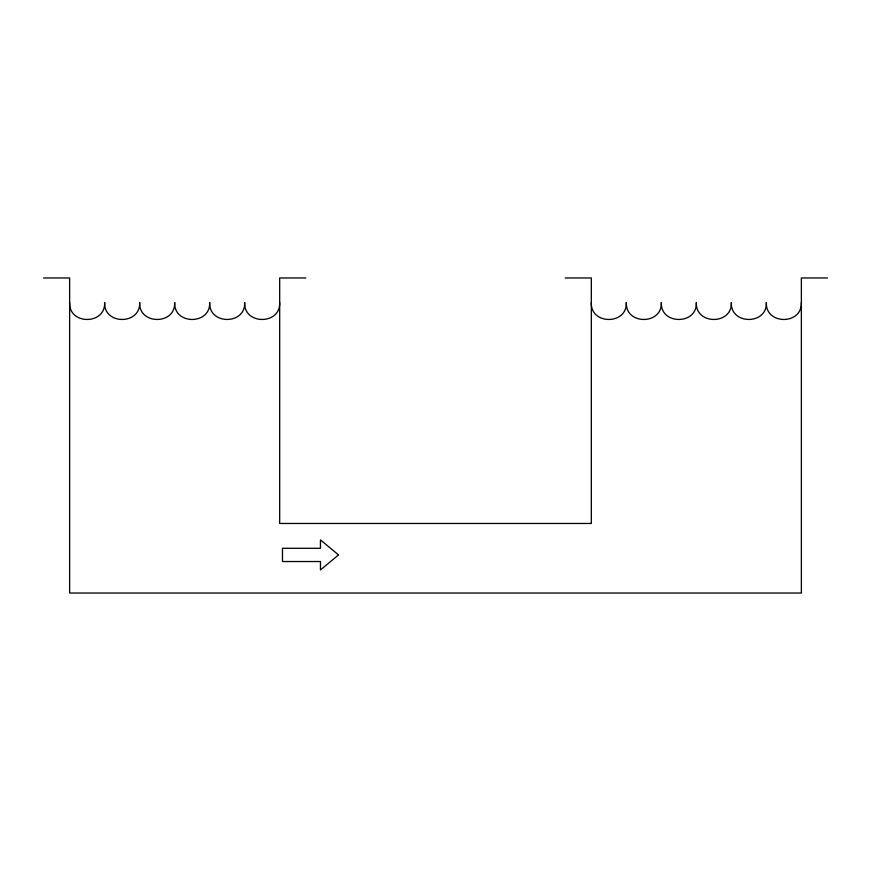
<?xml version="1.0" encoding="UTF-8"?>
<svg xmlns="http://www.w3.org/2000/svg" width="871" height="871" viewBox="0 0 871 871"><rect width="100%" height="100%" fill="white"/><g stroke="black" fill="none" stroke-linecap="round" stroke-linejoin="round"><path stroke-width="1.31" d="M69.636 302.477C68.548 325.112 105.729 325.112 104.64 302.477C103.573 325.123 140.732 325.101 139.654 302.477C138.576 325.123 175.735 325.101 174.657 302.477C173.569 325.112 210.749 325.112 209.661 302.477C208.583 325.112 245.753 325.112 244.675 302.477C243.586 325.112 280.756 325.112 279.678 302.477M591.322 302.477C590.244 325.112 627.414 325.112 626.325 302.477C625.247 325.112 662.417 325.112 661.339 302.477C660.251 325.112 697.431 325.112 696.343 302.477C695.265 325.112 732.435 325.112 731.346 302.477C730.279 325.123 767.438 325.101 766.36 302.477C765.293 325.123 802.441 325.101 801.364 302.477M43.55 277.969L69.636 277.969L69.636 593.031L801.364 593.031L801.364 277.969L827.45 277.969M305.765 277.969L279.678 277.969L279.678 523.471L591.322 523.471L591.322 277.969L565.235 277.969M338.547 554.914L320.452 569.928L320.452 561.534L282.476 561.534L282.476 548.295L320.452 548.295L320.452 539.9L338.547 554.914"/></g></svg>
